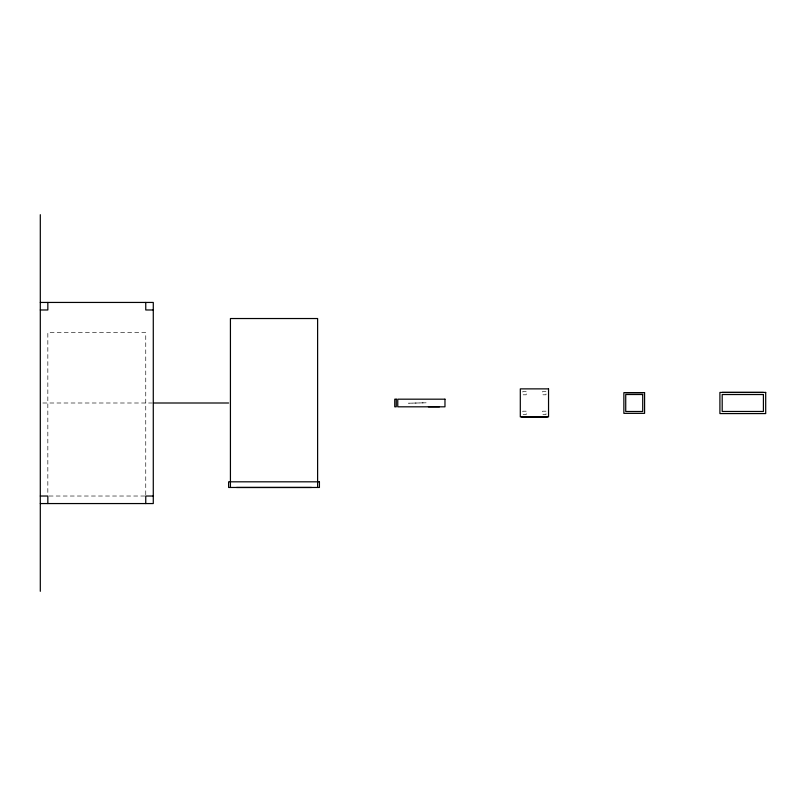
<?xml version="1.0" encoding="UTF-8"?>
<svg xmlns="http://www.w3.org/2000/svg" width="806" height="806" viewBox="0 0 806 806"><rect width="100%" height="100%" fill="white"/><g stroke="black" fill="none" stroke-linecap="round" stroke-linejoin="round"><path stroke-width="0.6" stroke-dasharray="4.03 3.02" d="M42.809 403L152.032 403M49.085 496.022L145.755 496.022M145.755 494.763L145.755 332.576L47.836 332.576L47.836 494.763M526.227 391.424L522.842 391.424L522.842 394.809L526.227 394.809L526.227 391.424M546.005 391.424L542.609 391.424L542.609 394.809L546.005 394.809L546.005 391.424M426.142 402.809L408.561 403.191L426.142 402.809M526.227 411.191L522.842 411.191L522.842 414.576L526.227 414.576L526.227 411.191M546.005 411.191L542.609 411.191L542.609 414.576L546.005 414.576L546.005 411.191"/><path stroke-width="1.21" d="M40.3 302.441L153.281 302.441L153.281 503.559L40.3 503.559M40.3 309.978L47.836 309.978L47.836 302.441M153.281 309.978L145.755 309.978L145.755 302.441M153.281 403L228.612 403M40.3 496.022L47.836 496.022L47.836 503.559M153.281 496.022L145.755 496.022L145.755 503.559M763.413 392.421L722.196 392.421M643.128 392.643L625.315 392.643M547.415 416.893L521.432 416.893M439.451 406.818L428.399 406.818M317.614 487.469L317.614 318.531L230.425 318.531L230.425 487.469M311.509 487.469L236.531 487.469M40.3 214.688L40.3 591.312M548.543 388.875L520.303 388.875L520.303 416.893L548.543 416.893L548.543 388.875M765.7 392.421L719.909 392.421L719.909 413.579L765.7 413.579L765.7 392.421M644.578 392.643L623.864 392.643L623.864 413.357L644.578 413.357L644.578 392.643M642.714 394.507L625.728 394.507L625.728 411.493L642.714 411.493L642.714 394.507M763.413 394.537L722.196 394.537L722.196 411.463L763.413 411.463L763.413 394.537M396.26 399.182L394.749 399.182L394.749 406.818L396.26 406.818L396.26 399.182M444.972 399.182L397.761 399.182L397.761 406.818L444.972 406.818L444.972 399.182M319.428 481.817L228.612 481.817L228.612 487.469L319.428 487.469L319.428 481.817"/></g></svg>
